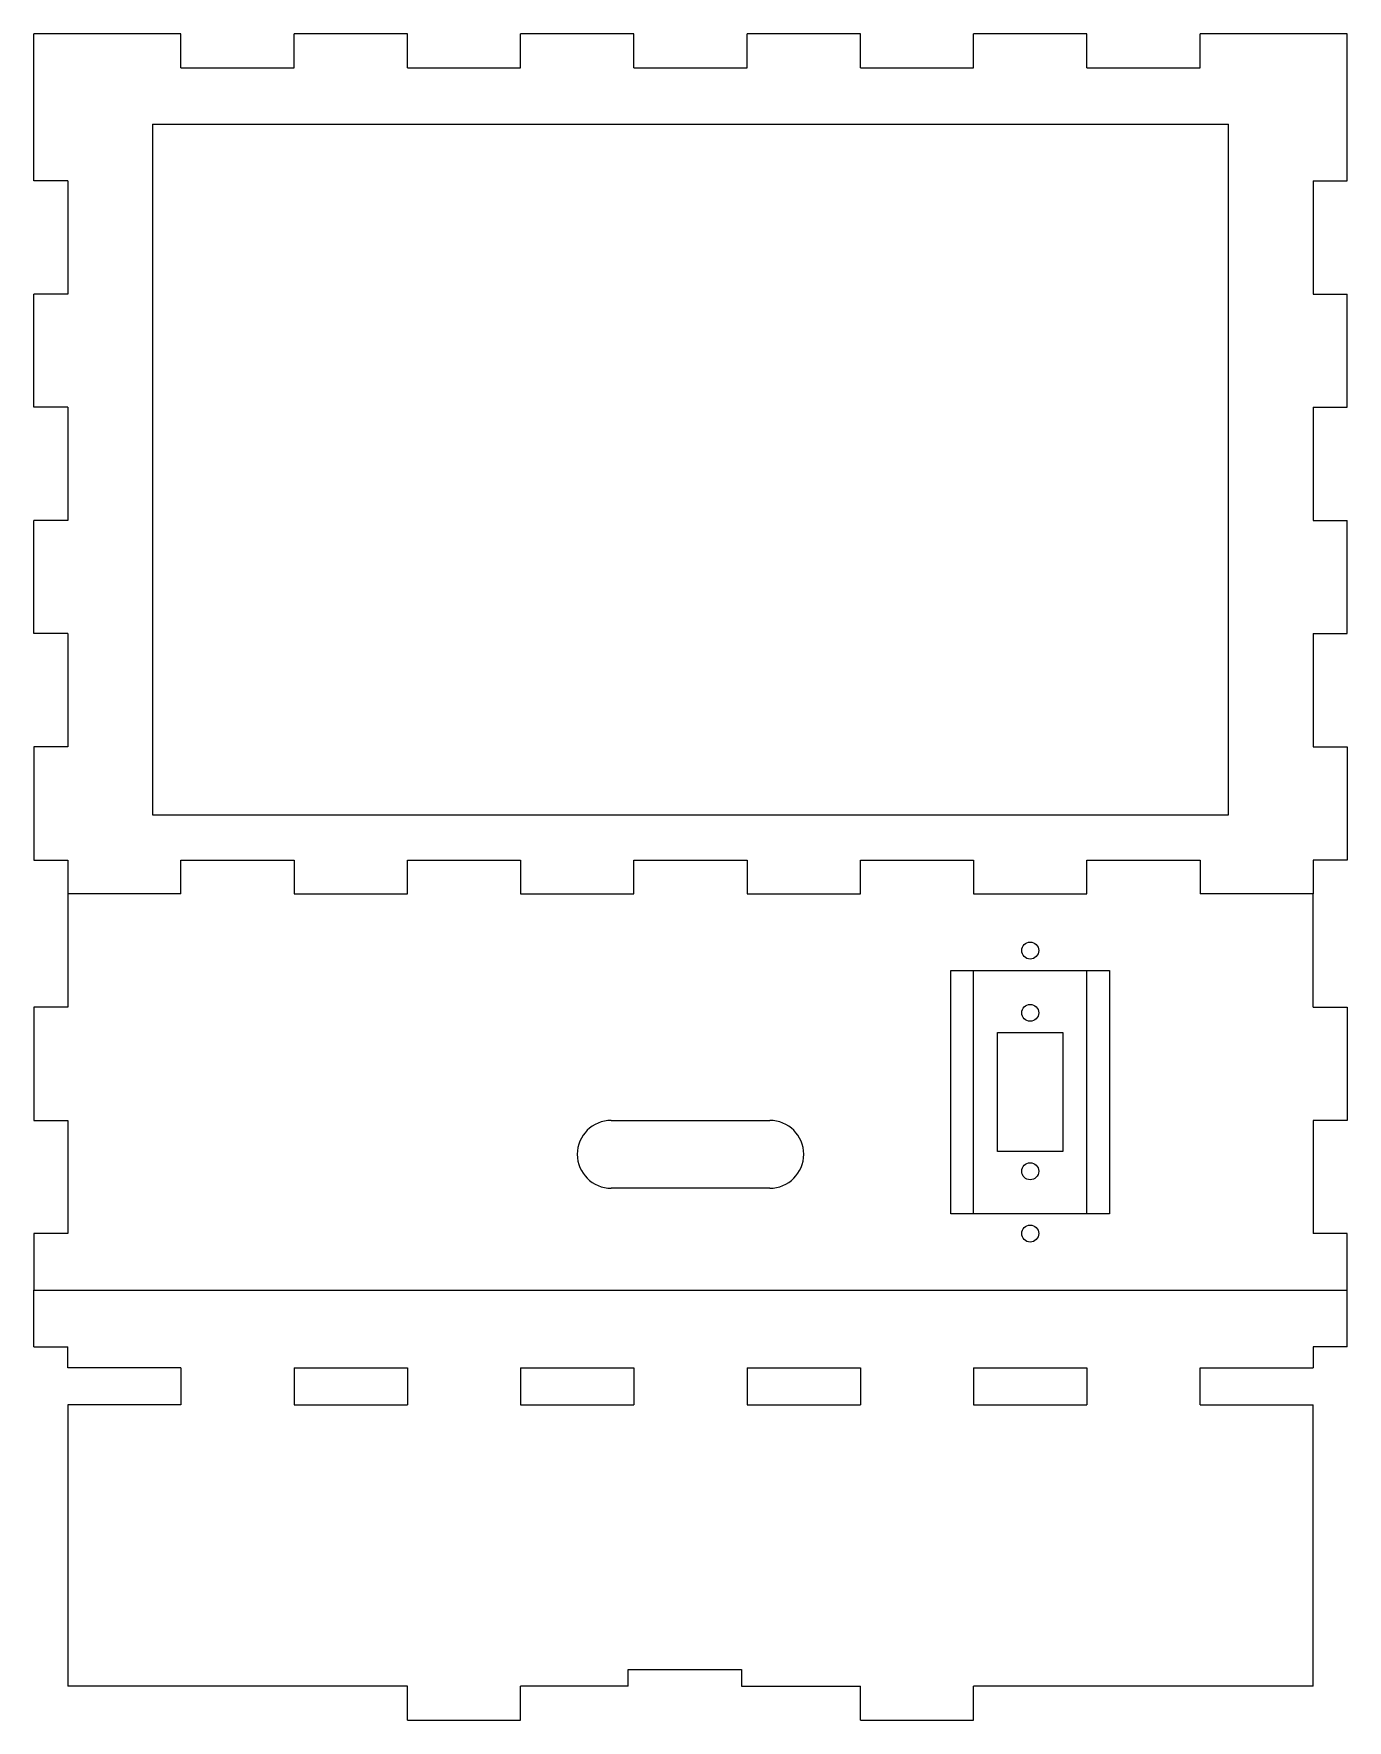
# Model space of a CAD drawing. Header units: millimetres. Extents: x 0 to 232, y 157 to 455.
import ezdxf

# ---------------------------------------------------------------- set-up
doc = ezdxf.new("R2010")
doc.units = ezdxf.units.MM
doc.layers.add('Cuts', color=4, linetype='Continuous', lineweight=25)

msp = doc.modelspace()

# ---------------------------------------------------------------- linework, layer by layer
at = {"layer": 'Cuts'}
for p, q in [((26, 455), (0, 455)), ((0, 429), (0, 455)), ((26, 449), (26, 455)), ((46, 449), (46, 455)), ((66, 455), (46, 455)), ((66, 449), (66, 455)), ((86, 449), (86, 455)), ((106, 455), (86, 455)), ((106, 449), (106, 455)), ((126, 449), (126, 455)), ((146, 455), (126, 455)), ((146, 449), (146, 455)), ((166, 449), (166, 455)), ((186, 455), (166, 455)), ((186, 449), (186, 455)), ((206, 449), (206, 455)), ((232, 455), (206, 455)), ((232, 429), (232, 455)), ((26, 449), (46, 449)), ((66, 449), (86, 449)), ((106, 449), (126, 449)), ((146, 449), (166, 449)), ((186, 449), (206, 449)), ((21, 439), (21, 317)), ((21, 439), (211, 439)), ((211, 317), (211, 439)), ((6, 429), (0, 429)), ((6, 429), (6, 409)), ((226, 429), (226, 409)), ((226, 429), (232, 429)), ((6, 409), (0, 409)), ((0, 389), (0, 409)), ((226, 409), (232, 409)), ((232, 389), (232, 409)), ((6, 389), (0, 389)), ((6, 389), (6, 369)), ((226, 389), (226, 369)), ((226, 389), (232, 389)), ((6, 369), (0, 369)), ((0, 349), (0, 369)), ((226, 369), (232, 369)), ((232, 349), (232, 369)), ((6, 349), (0, 349)), ((6, 349), (6, 329)), ((226, 349), (226, 329)), ((226, 349), (232, 349)), ((6, 329), (0, 329)), ((0, 329), (0, 309)), ((226, 329), (232, 329)), ((232, 329), (232, 309)), ((21, 317), (211, 317)), ((0, 309), (6, 309)), ((6, 309), (6, 303)), ((26, 303), (26, 309)), ((26, 309), (46, 309)), ((46, 309), (46, 303)), ((66, 303), (66, 309)), ((66, 309), (86, 309)), ((86, 309), (86, 303)), ((106, 303), (106, 309)), ((106, 309), (126, 309)), ((126, 309), (126, 303)), ((146, 303), (146, 309)), ((146, 309), (166, 309)), ((166, 309), (166, 303)), ((186, 303), (186, 309)), ((186, 309), (206, 309)), ((206, 309), (206, 303)), ((232, 309), (226, 309)), ((226, 309), (226, 303)), ((26, 303), (6, 303)), ((6, 303), (6, 283)), ((46, 303), (66, 303)), ((86, 303), (106, 303)), ((126, 303), (146, 303)), ((166, 303), (186, 303)), ((226, 303), (206, 303)), ((226, 283), (226, 303)), ((162, 246.5), (162, 289.5)), ((162, 289.5), (190, 289.5)), ((166, 246.5), (166, 289.5)), ((186, 246.5), (186, 289.5)), ((190, 289.5), (190, 246.5)), ((6, 283), (0, 283)), ((0, 283), (0, 263)), ((226, 283), (232, 283)), ((232, 283), (232, 263)), ((170.25, 278.5), (181.75, 278.5)), ((170.25, 257.5), (170.25, 278.5)), ((181.75, 278.5), (181.75, 257.5)), ((0, 263), (6, 263)), ((6, 263), (6, 243)), ((102, 263), (102, 263)), ((102, 263), (130, 263)), ((232, 263), (226, 263)), ((226, 263), (226, 243)), ((181.75, 257.5), (170.25, 257.5)), ((130, 251), (102, 251)), ((190, 246.5), (162, 246.5)), ((6, 243), (0, 243)), ((0, 243), (0, 233)), ((232, 243), (226, 243)), ((232, 233), (232, 243)), ((0, 223), (0, 233)), ((0, 233), (232, 233)), ((232, 223), (232, 233)), ((0, 223), (6, 223)), ((6, 219.25), (6, 223)), ((232, 223), (226, 223)), ((226, 223), (226, 219.25)), ((26, 219.25), (6, 219.25)), ((26, 219.25), (26, 212.75)), ((46, 219.25), (46, 212.75)), ((46, 219.25), (66, 219.25)), ((66, 219.25), (66, 212.75)), ((86, 219.25), (86, 212.75)), ((86, 219.25), (106, 219.25)), ((106, 219.25), (106, 212.75)), ((126, 219.25), (126, 212.75)), ((126, 219.25), (146, 219.25)), ((146, 219.25), (146, 212.75)), ((166, 219.25), (166, 212.75)), ((166, 219.25), (186, 219.25)), ((186, 219.25), (186, 212.75)), ((206, 212.75), (206, 219.25)), ((206, 219.25), (226, 219.25)), ((6, 212.75), (6, 163)), ((26, 212.75), (6, 212.75)), ((46, 212.75), (66, 212.75)), ((86, 212.75), (106, 212.75)), ((126, 212.75), (146, 212.75)), ((166, 212.75), (186, 212.75)), ((206, 212.75), (226, 212.75)), ((226, 163), (226, 212.75)), ((105, 163), (105, 166)), ((105, 166), (125, 166)), ((125, 166), (125, 163)), ((66, 163), (6, 163)), ((66, 157), (66, 163)), ((86, 157), (86, 163)), ((105, 163), (86, 163)), ((125, 163), (146, 163)), ((146, 157), (146, 163)), ((166, 157), (166, 163)), ((226, 163), (166, 163)), ((66, 157), (86, 157)), ((146, 157), (166, 157))]:
    msp.add_line(p, q, dxfattribs=at)
for centre in [(176, 293), (176, 282), (176, 254), (176, 243)]:
    msp.add_circle(centre, 1.5, dxfattribs=at)
for centre, start, end in [((102, 257), 90, 270), ((130, 257), 270, 90)]:
    msp.add_arc(centre, 6, start, end, dxfattribs=at)

doc.saveas('drawing.dxf')
